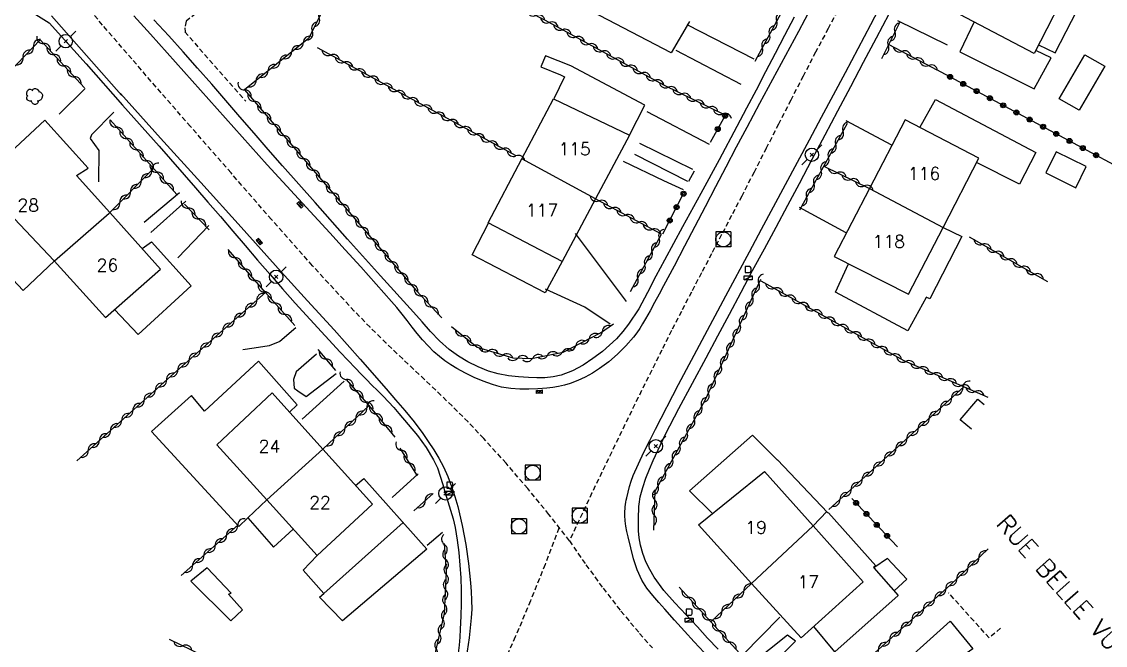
# Model space of a CAD drawing. Header units: millimetres. Extents: x 137000 to 138002, y 152999 to 154002.
# Drawn here: x 137328.6 to 137436.5, y 153796.7 to 153858.8 of the extents above; entities that cross this region are included whole.
import ezdxf
from ezdxf.enums import TextEntityAlignment as Align

# ---------------------------------------------------------------- set-up
doc = ezdxf.new("R2010")
doc.units = ezdxf.units.MM
doc.linetypes.add('DASHED', pattern=[0.75, 0.5, -0.25])
doc.layers.get('0').update_dxf_attribs({"linetype": 'CONTINUOUS'})
for name, color, linetype in [('W0001', 6, 'DASHED'), ('W0008', 7, 'CONTINUOUS'), ('W0014', 7, 'CONTINUOUS'), ('W0017', 7, 'CONTINUOUS'), ('W0101', 7, 'CONTINUOUS'), ('W0104', 1, 'CONTINUOUS'), ('W0112', 1, 'DASHED'), ('W0300', 7, 'CONTINUOUS'), ('W0310', 3, 'CONTINUOUS'), ('W0323', 7, 'CONTINUOUS'), ('W0401', 7, 'CONTINUOUS'), ('W0420', 7, 'CONTINUOUS'), ('W0438', 7, 'CONTINUOUS'), ('W0473', 7, 'CONTINUOUS'), ('W0989', 7, 'CONTINUOUS'), ('W0991', 7, 'CONTINUOUS'), ('W1102', 7, 'CONTINUOUS')]:
    doc.layers.add(name, color=color, linetype=linetype)
doc.styles.get("Standard").update_dxf_attribs({"font": 'romans.shx', "width": 0.85})

# ---------------------------------------------------------------- blocks, each defined once
blk = doc.blocks.new('T473')
for p, q in [((-0.166667, 0.166667), (0.166667, -0.166667)), ((-0.166667, -0.166667), (0.166667, 0.166667)), ((0.500001, 0.500001), (1.000002, 1.000002)), ((-1.000002, -1.000002), (-0.500001, -0.500001))]:
    blk.add_line(p, q)
blk.add_ellipse((0, 0), major_axis=(0.471405, 0.471405), ratio=1, start_param=5.4977871438, end_param=11.780972451)
blk = doc.blocks.new('T438')
for p, q in [((0.15, 1.1), (-0.3, 1.1)), ((-0.3, 1.1), (-0.3, 0.5)), ((-0.4, 0.2), (0.4, 0.2)), ((-0.4, -0.2), (-0.4, 0.2)), ((-0.3, 0.5), (0.15, 0.5)), ((0.3, 0.65), (0.3, 0.95)), ((0.4, 0.2), (0.4, -0.2))]:
    blk.add_line(p, q)
at = {"flags": 128}
for points in [[(-0.4, -0.2), (0.4, 0.2)], [(0.4, -0.2), (-0.4, -0.2)]]:
    blk.add_lwpolyline(points, dxfattribs=at)
for centre, major_axis, start_param, end_param in [((0.15, 0.95), (0.106, -0.106), 0.785398, 2.356194), ((0.15, 0.65), (0.106, 0.106), 3.926991, 5.497787)]:
    blk.add_ellipse(centre, major_axis=major_axis, ratio=1, start_param=start_param, end_param=end_param)
blk = doc.blocks.new('T420')
for p, q in [((0.75, 0.75), (-0.75, 0.75)), ((-0.75, 0.75), (-0.75, -0.75)), ((0.75, 0.75), (0.75, -0.75)), ((0.75, -0.75), (-0.75, -0.75))]:
    blk.add_line(p, q)
blk.add_ellipse((0, 0), major_axis=(-0.53, 0.53), ratio=1, start_param=3.926991, end_param=10.210176)
blk = doc.blocks.new('T300')
for p, q in [((-0.8, 0.51), (-0.86, 0.34)), ((-0.86, 0.34), (-0.86, 0.17)), ((-0.86, 0.17), (-0.74, 0.06)), ((-0.69, 0.63), (-0.8, 0.51)), ((-0.8, -0.06), (-0.74, 0.06)), ((-0.74, 0.06), (-0.69, 0.11)), ((-0.57, 0.69), (-0.69, 0.63)), ((-0.46, 0.69), (-0.57, 0.69)), ((-0.29, 0.63), (-0.46, 0.69)), ((-0.29, 0.63), (-0.17, 0.74)), ((-0.23, 0.57), (-0.29, 0.63)), ((-0.17, 0.74), (-0.06, 0.8)), ((-0.06, 0.8), (0.06, 0.8)), ((0.06, 0.8), (0.23, 0.74)), ((0.23, 0.74), (0.34, 0.63)), ((0.34, 0.63), (0.4, 0.51)), ((0.46, 0.46), (0.34, 0.46)), ((0.4, 0.51), (0.4, 0.46)), ((0.57, 0.4), (0.46, 0.46)), ((0.57, 0.4), (0.69, 0.29)), ((0.69, 0.29), (0.74, 0.17)), ((0.74, 0.06), (0.69, -0.17)), ((0.74, 0.17), (0.74, 0.06)), ((-0.8, -0.17), (-0.8, -0.06)), ((-0.8, -0.23), (-0.8, -0.17)), ((-0.74, -0.34), (-0.8, -0.23)), ((-0.69, -0.4), (-0.74, -0.34)), ((-0.51, -0.46), (-0.69, -0.4)), ((-0.4, -0.46), (-0.51, -0.46)), ((-0.4, -0.46), (-0.34, -0.46)), ((-0.34, -0.46), (-0.34, -0.4)), ((-0.34, -0.51), (-0.34, -0.46)), ((-0.29, -0.63), (-0.34, -0.51)), ((-0.17, -0.74), (-0.29, -0.63)), ((-0.06, -0.8), (-0.17, -0.74)), ((0.06, -0.8), (-0.06, -0.8)), ((0.17, -0.74), (0.06, -0.8)), ((0.23, -0.69), (0.17, -0.74)), ((0.29, -0.46), (0.23, -0.46)), ((0.29, -0.63), (0.23, -0.69)), ((0.46, -0.4), (0.29, -0.46)), ((0.34, -0.51), (0.29, -0.63)), ((0.34, -0.51), (0.34, -0.46)), ((0.57, -0.34), (0.46, -0.4)), ((0.63, -0.29), (0.57, -0.34)), ((0.69, -0.17), (0.63, -0.29))]:
    blk.add_line(p, q)
blk = doc.blocks.new('T401')
for p, q in [((-0.3, 0.3), (0, 0.3)), ((-0.3, -0.25), (-0.3, 0.3)), ((-0.3, 0.15), (0, 0.15)), ((-0.3, 0), (0, 0)), ((0, 0.3), (0, -0.25)), ((-0.3, -0.15), (0, -0.15)), ((-0.3, -0.25), (-0.3, -0.3)), ((-0.3, -0.3), (0, -0.3)), ((0, -0.3), (0, -0.25))]:
    blk.add_line(p, q)
blk = doc.blocks.new('t310o')
at = {"color": 0, "linetype": 'Continuous'}
for centre, start, end in [((-0.5, 0.38), 216.8699, 323.1304), ((0.5, -0.37), 36.8699, 143.1303)]:
    blk.add_arc(centre, 0.625, start, end, dxfattribs=at)
blk = doc.blocks.new('t323o')
at = {"color": 0, "linetype": 'Continuous'}
for radius in [0.25, 0.15]:
    blk.add_circle((0, 0), radius, dxfattribs=at)

msp = doc.modelspace()

# ---------------------------------------------------------------- linework, layer by layer
at = {"layer": 'W0001'}
for points in [[(137383.1, 153807.13), (137381.06, 153809.75), (137378.95, 153812.32), (137376.79, 153814.84), (137374.57, 153817.31), (137373.01, 153818.95), (137371.41, 153820.55), (137369.79, 153822.12), (137368.15, 153823.67), (137366.5, 153825.22), (137364.87, 153826.79), (137363.26, 153828.37), (137361.68, 153829.99), (137357.51, 153834.5), (137353.44, 153839.09), (137349.41, 153843.73), (137345.38, 153848.35), (137342.45, 153851.71), (137339.53, 153855.07), (137336.62, 153858.45), (137333.72, 153861.83)], [(137410.14, 153860.48), (137408.86, 153858.12), (137407.61, 153855.75), (137406.37, 153853.37), (137405.14, 153850.98), (137403.92, 153848.59), (137402.7, 153846.2), (137401.48, 153843.81), (137400.25, 153841.42), (137399.25, 153839.51), (137398.25, 153837.6), (137397.25, 153835.69), (137396.24, 153833.78), (137395.24, 153831.87), (137394.25, 153829.96), (137393.26, 153828.04), (137392.29, 153826.11), (137389.94, 153821.39), (137387.63, 153816.65), (137385.34, 153811.9), (137383.1, 153807.13)], [(137382.04, 153808.4), (137380.67, 153804.76), (137379.22, 153801.15), (137377.71, 153797.57), (137376.12, 153794.02)], [(137383.1, 153807.13), (137384.74, 153804.74), (137386.45, 153802.41), (137388.23, 153800.13), (137390.09, 153797.91), (137391.36, 153796.48)]]:
    msp.add_lwpolyline(points, dxfattribs=at)
at = {"layer": 'W0008'}
for points in [[(137407.18, 153860.21), (137405.89, 153857.82), (137404.6, 153855.43), (137403.31, 153853.03), (137402.03, 153850.64), (137400.75, 153848.24), (137399.71, 153846.28), (137398.68, 153844.31), (137397.65, 153842.34), (137396.62, 153840.37), (137395.59, 153838.4), (137394.55, 153836.44), (137393.52, 153834.47), (137392.47, 153832.51), (137392.03, 153831.68), (137391.58, 153830.84), (137391.13, 153830.01), (137390.66, 153829.2), (137390.38, 153828.73), (137390.1, 153828.26), (137389.8, 153827.81), (137389.47, 153827.38), (137388.7, 153826.52), (137387.88, 153825.71), (137387.01, 153824.95), (137386.09, 153824.26), (137385.4, 153823.81), (137384.68, 153823.41), (137383.94, 153823.07), (137383.18, 153822.77), (137382.61, 153822.6), (137382.02, 153822.47), (137381.43, 153822.38), (137380.84, 153822.31), (137379.95, 153822.24), (137379.05, 153822.21), (137378.15, 153822.23), (137377.26, 153822.29), (137376.79, 153822.35), (137376.33, 153822.43), (137375.88, 153822.54), (137375.43, 153822.67), (137374.52, 153823), (137373.62, 153823.38), (137372.75, 153823.8), (137371.9, 153824.27), (137371.3, 153824.64), (137370.71, 153825.04), (137370.15, 153825.48), (137369.61, 153825.94), (137369.03, 153826.52), (137368.47, 153827.13), (137367.95, 153827.76), (137367.43, 153828.4), (137366.93, 153829.04), (137366.43, 153829.69), (137365.92, 153830.33), (137365.39, 153830.95), (137363.87, 153832.67), (137362.33, 153834.38), (137360.78, 153836.08), (137359.23, 153837.77), (137357.67, 153839.46), (137356.11, 153841.14), (137354.56, 153842.84), (137353.02, 153844.54), (137351.35, 153846.39), (137349.69, 153848.24), (137348.03, 153850.1), (137346.37, 153851.96), (137344.71, 153853.82), (137343.05, 153855.67), (137341.39, 153857.53), (137339.72, 153859.38)], [(137396.52, 153796.01), (137395.53, 153797.07), (137394.54, 153798.14), (137393.57, 153799.22), (137392.61, 153800.32), (137392, 153801), (137391.39, 153801.69), (137390.81, 153802.41), (137390.32, 153803.2), (137389.84, 153804.23), (137389.49, 153805.32), (137389.21, 153806.42), (137388.95, 153807.51), (137388.83, 153808.04), (137388.73, 153808.57), (137388.66, 153809.1), (137388.62, 153809.64), (137388.62, 153809.86), (137388.63, 153810.08), (137388.64, 153810.3), (137388.66, 153810.52), (137388.69, 153810.74), (137388.72, 153810.96), (137388.76, 153811.18), (137388.8, 153811.39), (137388.93, 153811.96), (137389.08, 153812.52), (137389.26, 153813.07), (137389.46, 153813.61), (137389.96, 153814.8), (137390.52, 153815.95), (137391.1, 153817.1), (137391.68, 153818.24), (137393.97, 153822.68), (137396.31, 153827.09), (137398.67, 153831.49), (137401.02, 153835.89), (137402.21, 153838.13), (137403.41, 153840.36), (137404.6, 153842.58), (137405.8, 153844.81), (137406.99, 153847.04), (137408.19, 153849.27), (137409.38, 153851.5), (137410.57, 153853.73), (137411.83, 153856.11), (137413.09, 153858.49), (137414.34, 153860.87)], [(137331.54, 153859.35), (137338.52, 153851.48)], [(137338.39, 153851.62), (137342.4, 153847.2), (137346.41, 153842.77), (137350.41, 153838.34), (137354.41, 153833.9), (137357.03, 153831.01), (137359.66, 153828.12), (137362.28, 153825.21), (137364.85, 153822.26), (137365.79, 153821.17), (137366.72, 153820.08), (137367.63, 153818.96), (137368.49, 153817.81), (137369.05, 153817.01), (137369.59, 153816.19), (137370.1, 153815.35), (137370.56, 153814.48), (137370.99, 153813.52), (137371.37, 153812.54), (137371.7, 153811.54), (137371.99, 153810.53), (137372.43, 153808.66), (137372.77, 153806.77), (137373.04, 153804.87), (137373.24, 153802.96), (137373.31, 153802.09), (137373.36, 153801.21), (137373.37, 153800.34), (137373.32, 153799.46), (137373.12, 153797.47), (137372.83, 153795.48)]]:
    msp.add_lwpolyline(points, dxfattribs=at)
at = {"layer": 'W0014'}
for points in [[(137323.18, 153863.68), (137324.15, 153863.09), (137325.11, 153862.5), (137326.07, 153861.91), (137327.03, 153861.32), (137328.1, 153860.66), (137329.17, 153860), (137330.24, 153859.34), (137331.31, 153858.68)], [(137405.46, 153859.23), (137404.52, 153857.42), (137403.58, 153855.6), (137402.63, 153853.79), (137401.69, 153851.98), (137400.74, 153850.17), (137399.78, 153848.36), (137397.99, 153845.02), (137396.19, 153841.7), (137394.37, 153838.38), (137392.55, 153835.06), (137391.7, 153833.45), (137390.88, 153831.82), (137390, 153830.21), (137388.98, 153828.68), (137388.4, 153827.94), (137387.78, 153827.24), (137387.1, 153826.59), (137386.39, 153825.98), (137385.44, 153825.27), (137384.45, 153824.61), (137383.4, 153824.05), (137382.28, 153823.61), (137381.48, 153823.43), (137380.66, 153823.36), (137379.84, 153823.35), (137379.03, 153823.38), (137378.02, 153823.44), (137377.02, 153823.55), (137376.02, 153823.73), (137375.05, 153824.01), (137374, 153824.43), (137373, 153824.93), (137372.05, 153825.51), (137371.14, 153826.16), (137370.16, 153827.01), (137369.28, 153827.95), (137368.43, 153828.92), (137367.58, 153829.87), (137364.28, 153833.48), (137361.02, 153837.13), (137357.78, 153840.79), (137354.54, 153844.45), (137353.12, 153846.06), (137351.71, 153847.68), (137350.3, 153849.31), (137348.9, 153850.93), (137347.49, 153852.55), (137346.07, 153854.17), (137344.65, 153855.77), (137343.21, 153857.37), (137341.73, 153858.98)], [(137397.89, 153796.34), (137396.86, 153797.45), (137395.85, 153798.57), (137394.73, 153799.76), (137393.59, 153800.94), (137392.5, 153802.17), (137391.54, 153803.51), (137391.1, 153804.26), (137390.72, 153805.05), (137390.4, 153805.86), (137390.16, 153806.7), (137390.03, 153807.41), (137389.98, 153808.13), (137389.98, 153808.85), (137389.99, 153809.57), (137389.99, 153809.81), (137390, 153810.05), (137390, 153810.29), (137390.02, 153810.54), (137390.04, 153810.78), (137390.06, 153811.02), (137390.1, 153811.26), (137390.14, 153811.5), (137390.39, 153812.43), (137390.71, 153813.35), (137391.07, 153814.24), (137391.45, 153815.13), (137392.66, 153817.74), (137393.99, 153820.29), (137395.36, 153822.82), (137396.71, 153825.35), (137397.86, 153827.52), (137399.02, 153829.69), (137400.18, 153831.86), (137401.34, 153834.02), (137402.51, 153836.18), (137403.67, 153838.35), (137404.84, 153840.51), (137405.99, 153842.68), (137407.28, 153845.09), (137408.55, 153847.51), (137409.83, 153849.92), (137411.11, 153852.33), (137412.38, 153854.75), (137413.66, 153857.16), (137414.93, 153859.57)], [(137331.31, 153858.68), (137334.97, 153854.59), (137338.61, 153850.49), (137342.25, 153846.38), (137345.87, 153842.26), (137347.11, 153840.82), (137348.35, 153839.39), (137349.58, 153837.95), (137350.82, 153836.5), (137352.05, 153835.06), (137353.29, 153833.63), (137354.54, 153832.2), (137355.8, 153830.78), (137357.28, 153829.14), (137358.78, 153827.51), (137360.29, 153825.9), (137361.8, 153824.29), (137362.34, 153823.73), (137362.89, 153823.17), (137363.44, 153822.62), (137363.99, 153822.07), (137364.54, 153821.52), (137365.08, 153820.96), (137365.61, 153820.38), (137366.13, 153819.8), (137367.06, 153818.7), (137367.97, 153817.59), (137368.83, 153816.42), (137369.58, 153815.18), (137369.95, 153814.39), (137370.23, 153813.57), (137370.48, 153812.74), (137370.73, 153811.91), (137371, 153811.05), (137371.27, 153810.19), (137371.51, 153809.32), (137371.71, 153808.44), (137371.92, 153807.2), (137372.08, 153805.95), (137372.2, 153804.7), (137372.28, 153803.44), (137372.32, 153802.17), (137372.32, 153800.89), (137372.29, 153799.62), (137372.23, 153798.34), (137372.18, 153797.54), (137372.12, 153796.75), (137372.02, 153795.95)]]:
    msp.add_lwpolyline(points, dxfattribs=at)
at = {"layer": 'W0017'}
for points in [[(137401.48, 153855.06), (137394.82, 153858.46)], [(137420.73, 153856.43), (137415.8, 153858.88)], [(137400.21, 153852.53), (137393.74, 153855.9)], [(137334.88, 153852.12), (137332.29, 153849.58)], [(137337.75, 153849.77), (137335.51, 153847.54), (137335.39, 153847.15), (137336.24, 153845.96), (137336.2, 153842.85)], [(137397.03, 153846.57), (137390.84, 153849.8)], [(137415.2, 153846.49), (137410.65, 153848.9)], [(137395.39, 153844.07), (137390.12, 153846.65)], [(137394.89, 153842.89), (137389.61, 153845.57)], [(137394.46, 153842.06), (137392.51, 153842.94), (137388.48, 153844.87)], [(137344.27, 153841.74), (137340.76, 153838.79)], [(137344.91, 153840.93), (137341.41, 153837.79)], [(137410.65, 153837.76), (137406.02, 153840.3)], [(137344.11, 153835.28), (137347.19, 153838.49)], [(137388.79, 153830.93), (137383.7, 153837.71)], [(137387.16, 153828.69), (137384.62, 153830.39), (137380.72, 153832.16)], [(137355.86, 153828.31), (137354.26, 153826.96), (137353.2, 153826.53), (137351.71, 153826.29), (137350.58, 153826.14)], [(137357.92, 153825.71), (137355.88, 153823.95), (137355.64, 153823.18), (137355.71, 153822.31), (137356.05, 153822.06), (137356.89, 153821.5)], [(137356.89, 153821.5), (137359.89, 153823.76)], [(137360.66, 153823.02), (137356.5, 153819.22)], [(137368.04, 153813.8), (137365.46, 153811.43)], [(137368.92, 153806.7), (137370.46, 153807.98)], [(137400.36, 153795.78), (137404.03, 153799.52)], [(137402.3, 153793.79), (137405.61, 153797.14), (137404.8, 153797.73), (137401.24, 153794.89)]]:
    msp.add_lwpolyline(points, dxfattribs=at)
at = {"layer": 'W0101'}
for points in [[(137429.38, 153855.63), (137421.98, 153859.51), (137425.61, 153866.58)], [(137433.19, 153863.09), (137429.38, 153855.63)], [(137378.35, 153845.12), (137381.52, 153851.11), (137389.08, 153847.48)], [(137337.34, 153839.78), (137334.02, 153843.48), (137335.2, 153844.22), (137330.87, 153848.99), (137320.56, 153839.39), (137323.32, 153836.42), (137324.16, 153836.83), (137328.73, 153832.05), (137331.82, 153835)], [(137416.53, 153849.03), (137412.96, 153842.18)], [(137420.3, 153838.31), (137423.86, 153845.2), (137416.53, 153849.03)], [(137389.08, 153847.48), (137385.7, 153841.14)], [(137385.7, 153841.14), (137382.38, 153834.91), (137375, 153838.78), (137378.35, 153845.12)], [(137412.96, 153842.18), (137409.44, 153835.43), (137416.87, 153831.66), (137420.3, 153838.31)], [(137342.38, 153834.17), (137337.34, 153839.78)], [(137331.82, 153835), (137331.79, 153834.97), (137336.91, 153829.35), (137342.38, 153834.17)], [(137358.56, 153816.24), (137353.52, 153821.84), (137348.01, 153816.68), (137352.96, 153811.22)], [(137363.5, 153810.77), (137358.56, 153816.24)], [(137401.24, 153802.88), (137395.95, 153808.71), (137402.51, 153814.04), (137407.36, 153808.61)], [(137352.96, 153811.22), (137357.99, 153805.66), (137363.5, 153810.77)], [(137407.36, 153808.61), (137412.34, 153803.04), (137406.16, 153797.46)], [(137406.16, 153797.46), (137401.24, 153802.88)]]:
    msp.add_lwpolyline(points, dxfattribs=at)
at = {"layer": 'W0104'}
for points in [[(137395.04, 153858.79), (137393.24, 153855.68), (137382.97, 153861.05), (137387.94, 153870.63), (137385.11, 153871.98), (137388.28, 153877.92), (137389.66, 153877.24), (137391.21, 153880.42), (137403.16, 153874.3), (137401.68, 153871.45)], [(137429.81, 153856.48), (137431.45, 153855.68), (137434.19, 153861), (137432.46, 153861.68)], [(137423.39, 153858.77), (137421.98, 153855.79), (137429.37, 153852.11), (137431.06, 153855.17), (137429.53, 153855.93)], [(137389.08, 153847.48), (137390.62, 153850.49), (137383.24, 153854.4), (137380.72, 153855.4), (137380.26, 153854.3), (137382.22, 153853.51), (137382.61, 153853.28), (137381.54, 153851.09)], [(137418, 153848.26), (137419.56, 153851.05), (137429.52, 153845.76), (137427.91, 153842.63), (137423.64, 153844.77)], [(137331.79, 153834.97), (137327.24, 153839.81), (137324.16, 153836.83)], [(137382.38, 153834.91), (137380.67, 153831.81), (137373.41, 153835.59), (137375.05, 153838.75)], [(137420.3, 153838.31), (137422.17, 153837.4), (137418.98, 153831.2), (137418.61, 153831.37), (137418.61, 153831.34), (137416.8, 153828.02), (137409.58, 153831.86), (137410.88, 153834.7)], [(137340.55, 153836.21), (137341.5, 153836.87), (137345.45, 153832.49), (137340.15, 153827.65), (137337.82, 153830.15)], [(137355.23, 153819.94), (137355.98, 153820.66), (137352.15, 153824.99), (137346.77, 153820.02), (137345.46, 153821.58), (137341.5, 153818.01), (137350.19, 153808.55), (137351.08, 153809.43), (137353.64, 153806.5), (137355.6, 153808.3)], [(137423.12, 153818.22), (137421.99, 153819.18), (137423.75, 153821.23), (137424.39, 153820.68)], [(137397.34, 153809.84), (137395.06, 153812.11), (137401.33, 153817.65), (137403.8, 153815.14), (137403.83, 153815.17), (137408.8, 153809.95), (137408.88, 153809.92), (137413.59, 153804.63), (137413.38, 153804.47), (137413.4, 153804.44), (137415.84, 153801.67), (137409.53, 153796.08), (137407.44, 153798.61)], [(137361.81, 153812.64), (137362.62, 153813.32), (137368.91, 153806.3), (137360.52, 153799.17), (137358.22, 153801.52), (137358.64, 153801.9), (137356.58, 153804.22), (137357.99, 153805.66)], [(137351.08, 153809.43), (137352.96, 153811.22)], [(137407.36, 153808.61), (137408.71, 153810.05)], [(137358.64, 153801.9), (137366.54, 153808.95)], [(137415.43, 153802.14), (137416.68, 153803.31), (137414.78, 153805.36), (137413.4, 153804.44)], [(137347.02, 153804.43), (137345.42, 153803.12), (137349.38, 153799.16), (137350.54, 153800.26), (137349.17, 153801.81), (137349.41, 153801.92)], [(137349.41, 153801.92), (137347.02, 153804.43)], [(137416.89, 153791.21), (137414.74, 153793.5), (137420.99, 153799.12), (137423.25, 153796.37), (137421.92, 153795.44)]]:
    msp.add_lwpolyline(points, dxfattribs=at)
for points in [[(137436.39, 153854.35), (137433.84, 153849.98), (137431.87, 153851.12), (137434.41, 153855.5)], [(137434.54, 153844.36), (137431.55, 153845.83), (137430.52, 153843.73), (137433.5, 153842.25)]]:
    msp.add_lwpolyline(points, close=True, dxfattribs=at)
at = {"layer": 'W0112'}
for points in [[(137347.67, 153860.98), (137344.94, 153858.83), (137344.82, 153858.17), (137344.83, 153857.77)], [(137344.8, 153857.77), (137350.87, 153850.86)], [(137426.02, 153798.44), (137424.88, 153797.46), (137420.85, 153801.95)]]:
    msp.add_lwpolyline(points, dxfattribs=at)
at = {"layer": 'W0310'}
for points in [[(137365.2, 153872.82), (137362.48, 153867.72), (137357.11, 153857.1), (137350.74, 153852)], [(137401.59, 153854.86), (137408.33, 153867.32)], [(137398.59, 153849.48), (137392.51, 153852.48), (137380.73, 153858.91), (137375.76, 153861.46)], [(137415.98, 153858.73), (137414.18, 153855.07)], [(137330.4, 153856.99), (137319.74, 153845.9), (137312.69, 153839.64), (137311.5, 153838.51)], [(137334.82, 153852.2), (137330.4, 153856.99)], [(137377.8, 153845.42), (137358.02, 153856.19)], [(137414.89, 153856.51), (137419.67, 153854)], [(137350.74, 153852), (137367.84, 153832.02), (137370.38, 153829.3)], [(137344.02, 153841.59), (137337.37, 153849)], [(137410.75, 153848.65), (137405.99, 153840.02)], [(137341.7, 153844.18), (137337.29, 153839.73)], [(137408.41, 153844.41), (137412.96, 153842.18)], [(137389.19, 153831.95), (137392.25, 153837.63), (137385.78, 153841.1)], [(137347.24, 153838.08), (137344.77, 153840.63)], [(137422.9, 153837.37), (137430.71, 153832.92)], [(137355.77, 153828.56), (137352.83, 153831.83), (137349.11, 153836.12)], [(137391.49, 153808.19), (137391.63, 153812.08), (137396.64, 153821.19), (137402.15, 153833.16)], [(137402.17, 153832.98), (137416.39, 153825.06), (137424.77, 153821.41)], [(137352.83, 153831.83), (137343.4, 153823.51), (137334.07, 153815.1)], [(137371.35, 153828.46), (137373.91, 153826.39), (137377.46, 153825.32), (137379.31, 153825.28), (137382.49, 153825.9), (137386.2, 153827.83), (137387.48, 153828.72)], [(137359.83, 153824.08), (137358.07, 153826.16)], [(137365.75, 153817.45), (137363.17, 153820.59), (137360.91, 153823.19)], [(137422.38, 153822.45), (137408.92, 153810.24)], [(137363.17, 153820.59), (137358.56, 153816.24)], [(137367.98, 153813.58), (137366.26, 153816.33)], [(137369.52, 153811.83), (137367.62, 153810.11)], [(137350.08, 153808.67), (137344.46, 153803.67)], [(137366.57, 153786.41), (137369.13, 153793.27), (137370.65, 153799.9), (137370.86, 153804.05), (137370.66, 153806.86)], [(137406.07, 153789.31), (137421.03, 153802.75), (137424.8, 153806.33)], [(137400.04, 153795.94), (137394.04, 153802.52)], [(137401.24, 153802.88), (137397.18, 153799.07)], [(137343.26, 153797.33), (137353.1, 153792.58), (137353.16, 153792.55), (137366.57, 153786.41), (137366.54, 153786.47), (137364.92, 153783.43)]]:
    msp.add_lwpolyline(points, dxfattribs=at)
at = {"layer": 'W0323'}
for points in [[(137452.71, 153836.29), (137419.67, 153854)], [(137397.14, 153846.79), (137398.64, 153849.48)], [(137395, 153842.91), (137395.54, 153843.95)], [(137392.4, 153837.66), (137394.47, 153841.69)], [(137415.75, 153806.52), (137411.23, 153811.34)]]:
    msp.add_lwpolyline(points, dxfattribs=at)
at = {"layer": 'W1102'}
for points in [[(137385.7, 153841.14), (137378.35, 153845.12)], [(137412.96, 153842.18), (137420.3, 153838.31)], [(137331.82, 153835), (137337.29, 153839.73)], [(137352.96, 153811.22), (137358.56, 153816.24)], [(137401.24, 153802.88), (137407.36, 153808.61)]]:
    msp.add_lwpolyline(points, dxfattribs=at)

# ---------------------------------------------------------------- block references
at = {"layer": 'W0300'}
msp.add_blockref('T300', (137329.89, 153851.34), dxfattribs=at)
at = {"layer": 'W0310'}
for p, rotation in [((137358.17, 153859.19), 243.1808672089946), ((137379.76, 153859.4), 152.7552959366913), ((137381.09, 153858.71), 151.3949930503015), ((137403.73, 153858.82), 61.6036138938229), ((137357.49, 153857.85), 243.1808672089946), ((137382.4, 153857.99), 151.3949930503015), ((137403.02, 153857.5), 61.6036138938229), ((137415.5, 153857.76), 243.7799110337399), ((137329.74, 153856.3), 226.1221666860782), ((137330.75, 153856.61), 132.6487458491656), ((137356.6, 153856.69), 218.6203226740427), ((137383.72, 153857.27), 151.3949930503015), ((137385.04, 153856.55), 151.3949930503015), ((137402.3, 153856.18), 61.6036138938229), ((137414.84, 153856.41), 243.7799110337399), ((137328.7, 153855.22), 226.1221666860782), ((137331.77, 153855.51), 132.6487458491656), ((137355.43, 153855.75), 218.6203226740427), ((137359.33, 153855.47), 151.4301419411711), ((137386.35, 153855.84), 151.3949930503015), ((137416.22, 153855.82), 332.3056934165131), ((137332.78, 153854.4), 132.6487458491656), ((137354.26, 153854.81), 218.6203226740427), ((137360.65, 153854.75), 151.4301419411711), ((137387.67, 153855.12), 151.3949930503015), ((137388.99, 153854.4), 151.3949930503015), ((137417.54, 153855.12), 332.3056934165131), ((137418.87, 153854.42), 332.3056934165131), ((137333.8, 153853.3), 132.6487458491656), ((137351.91, 153852.94), 218.6203226740427), ((137353.08, 153853.88), 218.6203226740427), ((137361.97, 153854.04), 151.4301419411711), ((137363.29, 153853.32), 151.4301419411711), ((137390.3, 153853.68), 151.3949930503015), ((137350.76, 153851.99), 310.563724112299), ((137364.6, 153852.6), 151.4301419411711), ((137391.62, 153852.96), 151.3949930503015), ((137392.95, 153852.26), 153.7860585221849), ((137351.73, 153850.85), 310.563724112299), ((137365.92, 153851.88), 151.4301419411711), ((137367.24, 153851.17), 151.4301419411711), ((137394.29, 153851.6), 153.7860585221849), ((137395.64, 153850.94), 153.7860585221849), ((137352.71, 153849.71), 310.563724112299), ((137368.55, 153850.45), 151.4301419411711), ((137396.99, 153850.28), 153.7860585221849), ((137353.68, 153848.57), 310.563724112299), ((137369.87, 153849.73), 151.4301419411711), ((137371.19, 153849.01), 151.4301419411711), ((137398.33, 153849.61), 153.7860585221849), ((137338.01, 153848.28), 131.9401863781985), ((137354.66, 153847.43), 310.563724112299), ((137372.51, 153848.3), 151.4301419411711), ((137410.34, 153847.9), 241.1074505260544), ((137339.01, 153847.17), 131.9401863781985), ((137373.82, 153847.58), 151.4301419411711), ((137375.14, 153846.86), 151.4301419411711), ((137409.61, 153846.59), 241.1074505260544), ((137340.01, 153846.05), 131.9401863781985), ((137355.63, 153846.29), 310.563724112299), ((137376.46, 153846.15), 151.4301419411711), ((137408.89, 153845.27), 241.1074505260544), ((137341.02, 153844.94), 131.9401863781985), ((137356.61, 153845.15), 310.563724112299), ((137377.78, 153845.43), 151.4301419411711), ((137341.51, 153843.99), 225.232855803513), ((137342.02, 153843.82), 131.9401863781985), ((137357.58, 153844.01), 310.563724112299), ((137408.16, 153843.96), 241.1074505260544), ((137409.76, 153843.75), 333.9157766740154), ((137340.46, 153842.93), 225.232855803513), ((137343.02, 153842.7), 131.9401863781985), ((137358.56, 153842.87), 310.563724112299), ((137407.44, 153842.65), 241.1074505260544), ((137411.1, 153843.09), 333.9157766740154), ((137412.45, 153842.43), 333.9157766740154), ((137339.4, 153841.86), 225.232855803513), ((137359.54, 153841.73), 310.563724112299), ((137406.71, 153841.33), 241.1074505260544), ((137338.34, 153840.8), 225.232855803513), ((137345.15, 153840.24), 133.9604498898605), ((137360.51, 153840.59), 310.563724112299), ((137386.04, 153840.96), 151.8113337247073), ((137387.37, 153840.25), 151.8113337247073), ((137346.2, 153839.16), 133.9604498898605), ((137361.49, 153839.45), 310.563724112299), ((137388.69, 153839.54), 151.8113337247073), ((137362.46, 153838.31), 310.563724112299), ((137390.01, 153838.83), 151.8113337247073), ((137391.33, 153838.12), 151.8113337247073), ((137363.44, 153837.17), 310.563724112299), ((137392.04, 153837.23), 61.65235341881441), ((137364.41, 153836.03), 310.563724112299), ((137391.32, 153835.91), 61.65235341881441), ((137424.21, 153836.63), 330.3384666832981), ((137425.51, 153835.88), 330.3384666832981), ((137349.82, 153835.3), 130.9286204700844), ((137365.39, 153834.89), 310.563724112299), ((137390.61, 153834.59), 61.65235341881441), ((137426.81, 153835.14), 330.3384666832981), ((137350.8, 153834.17), 130.9286204700844), ((137366.36, 153833.75), 310.563724112299), ((137428.12, 153834.4), 330.3384666832981), ((137429.42, 153833.66), 330.3384666832981), ((137351.78, 153833.04), 130.9286204700844), ((137367.34, 153832.61), 310.563724112299), ((137389.9, 153833.27), 61.65235341881441), ((137401.96, 153832.74), 65.27164586998514), ((137352.77, 153831.9), 130.9286204700844), ((137368.34, 153831.49), 312.8555412467397), ((137401.33, 153831.37), 65.27164586998514), ((137403.49, 153832.25), 330.8896550693895), ((137404.8, 153831.52), 330.8896550693895), ((137351.98, 153831.08), 221.4057814797216), ((137353.77, 153830.79), 131.9610884785059), ((137369.36, 153830.39), 312.8555412467397), ((137406.11, 153830.79), 330.8896550693895), ((137350.85, 153830.08), 221.4057814797216), ((137354.77, 153829.67), 131.9610884785059), ((137400.71, 153830.01), 65.27164586998514), ((137407.42, 153830.06), 330.8896550693895), ((137408.73, 153829.33), 330.8896550693895), ((137348.6, 153828.1), 221.4057814797216), ((137349.73, 153829.09), 221.4057814797216), ((137400.08, 153828.65), 65.27164586998514), ((137410.04, 153828.6), 330.8896550693895), ((137347.48, 153827.11), 221.4057814797216), ((137372.51, 153827.52), 321.0360365169221), ((137385.06, 153827.24), 27.61358853311404), ((137386.38, 153827.96), 34.58397169260915), ((137399.45, 153827.29), 65.27164586998514), ((137411.35, 153827.87), 330.8896550693895), ((137412.66, 153827.14), 330.8896550693895), ((137346.35, 153826.12), 221.4057814797216), ((137373.68, 153826.58), 321.0360365169221), ((137383.73, 153826.55), 27.61358853311404), ((137398.82, 153825.92), 65.27164586998514), ((137413.97, 153826.41), 330.8896550693895), ((137345.23, 153825.12), 221.4057814797216), ((137358.86, 153825.22), 130.343720668686), ((137375.06, 153826.04), 343.1545670112363), ((137376.5, 153825.61), 343.1545670112363), ((137379.45, 153825.31), 10.99100959895823), ((137380.92, 153825.59), 10.99100959895823), ((137382.39, 153825.88), 10.99100959895823), ((137415.28, 153825.68), 330.8896550693895), ((137344.1, 153824.13), 221.4057814797216), ((137377.95, 153825.31), 358.8833855330537), ((137398.2, 153824.56), 65.27164586998514), ((137416.6, 153824.97), 336.4332995685161), ((137417.98, 153824.37), 336.4332995685161), ((137342.98, 153823.13), 222.0244409765939), ((137360.92, 153823.19), 130.946260809901), ((137397.57, 153823.2), 65.27164586998514), ((137419.35, 153823.77), 336.4332995685161), ((137420.73, 153823.17), 336.4332995685161), ((137341.87, 153822.13), 222.0244409765939), ((137361.9, 153822.06), 130.946260809901), ((137396.94, 153821.84), 65.27164586998514), ((137422.1, 153822.57), 336.4332995685161), ((137422.25, 153822.33), 222.2020314231967), ((137423.47, 153821.97), 336.4332995685161), ((137340.75, 153821.13), 222.0244409765939), ((137362.88, 153820.92), 130.946260809901), ((137396.26, 153820.5), 61.18147927961617), ((137421.14, 153821.32), 222.2020314231967), ((137339.64, 153820.12), 222.0244409765939), ((137362.92, 153820.36), 223.3951914616898), ((137363.84, 153819.77), 129.4084422445558), ((137420.03, 153820.32), 222.2020314231967), ((137338.52, 153819.12), 222.0244409765939), ((137361.83, 153819.33), 223.3951914616898), ((137364.8, 153818.61), 129.4084422445558), ((137395.54, 153819.18), 61.18147927961617), ((137418.92, 153819.31), 222.2020314231967), ((137337.41, 153818.11), 222.0244409765939), ((137359.65, 153817.27), 223.3951914616898), ((137360.74, 153818.3), 223.3951914616898), ((137394.82, 153817.87), 61.18147927961617), ((137416.69, 153817.29), 222.2020314231967), ((137417.81, 153818.3), 222.2020314231967), ((137336.29, 153817.11), 222.0244409765939), ((137366.38, 153816.13), 122.0466261138222), ((137394.09, 153816.56), 61.18147927961617), ((137415.58, 153816.28), 222.2020314231967), ((137335.18, 153816.11), 222.0244409765939), ((137393.37, 153815.24), 61.18147927961617), ((137414.47, 153815.28), 222.2020314231967), ((137367.18, 153814.85), 122.0466261138222), ((137392.65, 153813.93), 61.18147927961617), ((137413.36, 153814.27), 222.2020314231967), ((137412.25, 153813.26), 222.2020314231967), ((137391.93, 153812.61), 61.18147927961617), ((137411.14, 153812.25), 222.2020314231967), ((137368.73, 153811.11), 222.083293453918), ((137391.6, 153811.19), 87.94041770412029), ((137410.03, 153811.25), 222.2020314231967), ((137391.55, 153809.69), 87.94041770412029), ((137350.07, 153808.65), 221.618462330702), ((137348.95, 153807.66), 221.618462330702), ((137347.83, 153806.66), 221.618462330702), ((137370.66, 153806.77), 94.12759170269405), ((137346.7, 153805.66), 221.618462330702), ((137370.77, 153805.27), 94.12759170269405), ((137423.85, 153805.43), 43.47698505980276), ((137345.58, 153804.67), 221.618462330702), ((137422.76, 153804.4), 43.47698505980276), ((137370.84, 153803.77), 87.09009555014084), ((137421.67, 153803.37), 43.47698505980276), ((137370.77, 153802.27), 87.09009555014084), ((137400.47, 153802.15), 223.1941713712423), ((137420.57, 153802.35), 41.9584105392019), ((137394.98, 153801.48), 132.3887649413169), ((137399.37, 153801.12), 223.1941713712423), ((137419.46, 153801.34), 41.9584105392019), ((137370.69, 153800.78), 87.09009555014084), ((137396, 153800.37), 132.3887649413169), ((137398.28, 153800.1), 223.1941713712423), ((137418.34, 153800.34), 41.9584105392019), ((137370.51, 153799.29), 77.12100701218318), ((137397.01, 153799.26), 132.3887649413169), ((137417.23, 153799.34), 41.9584105392019), ((137370.18, 153797.83), 77.12100701218318), ((137398.02, 153798.16), 132.3887649413169), ((137416.11, 153798.33), 41.9584105392019), ((137399.03, 153797.05), 132.3887649413169), ((137415, 153797.33), 41.9584105392019), ((137344.61, 153796.68), 334.2567866912372), ((137369.84, 153796.37), 77.12100701218318), ((137413.88, 153796.33), 41.9584105392019)]:
    msp.add_blockref('t310o', p, dxfattribs=dict(at, rotation=rotation))
at = {"layer": 'W0323'}
for p, rotation in [((137420.99, 153853.29), 151.8023544129922), ((137422.31, 153852.59), 151.8023544129922), ((137423.64, 153851.88), 151.8023544129922), ((137424.96, 153851.17), 151.8023544129922), ((137426.28, 153850.46), 151.8023544129922), ((137398.6, 153849.41), 60.97605753637237), ((137427.6, 153849.75), 151.8023544129922), ((137397.87, 153848.1), 60.97605753637237), ((137428.92, 153849.04), 151.8023544129922), ((137430.25, 153848.33), 151.8023544129922), ((137431.57, 153847.62), 151.8023544129922), ((137432.89, 153846.92), 151.8023544129922), ((137434.21, 153846.21), 151.8023544129922), ((137435.53, 153845.5), 151.8023544129922), ((137394.46, 153841.66), 62.71673908327596), ((137393.77, 153840.33), 62.71673908327596), ((137393.08, 153839), 62.71673908327596), ((137411.64, 153810.9), 133.1919054209707), ((137412.67, 153809.8), 133.1919054209707), ((137413.7, 153808.71), 133.1919054209707), ((137414.72, 153807.62), 133.1919054209707)]:
    msp.add_blockref('t323o', p, dxfattribs=dict(at, rotation=rotation))
at = {"layer": 'W0401'}
for p, rotation in [((137356.4, 153840.66), 42.63982278172309), ((137352.11, 153836.79), 222.0315857847115), ((137380.11, 153822.09), 93.68412139278952)]:
    msp.add_blockref('T401', p, dxfattribs=dict(at, rotation=rotation))
at = {"layer": 'W0420'}
for p in [(137398.42, 153837.12), (137379.43, 153813.9), (137384.13, 153809.64), (137378.07, 153808.56)]:
    msp.add_blockref('T420', p, dxfattribs=at)
at = {"layer": 'W0438'}
for p in [(137400.88, 153833.31), (137371.2, 153811.86), (137395.02, 153799.23)]:
    msp.add_blockref('T438', p, dxfattribs=at)
at = {"layer": 'W0473'}
for p in [(137332.95, 153856.84), (137407.24, 153845.54), (137353.9, 153833.39), (137391.7, 153816.54), (137370.76, 153811.84)]:
    msp.add_blockref('T473', p, dxfattribs=at)

# ---------------------------------------------------------------- texts
at = {"layer": 'W0989'}
msp.add_text('RUE BELLE VUE   ', height=1.75, rotation=311.6331, dxfattribs=at).set_placement((137425.5, 153808.76))
at = {"layer": 'W0991'}
for s, p in [('115', (137383.62, 153846.12)), ('116', (137418.4, 153843.67)), ('28', (137329.22, 153840.52)), ('117', (137380.38, 153840.02)), ('118', (137414.9, 153836.92)), ('26', (137337.1, 153834.56)), ('24', (137353.23, 153816.53)), ('22', (137358.27, 153810.95)), ('19', (137401.69, 153808.46)), ('17', (137406.87, 153803.04))]:
    msp.add_text(s, height=1.25, dxfattribs=at).set_placement(p, align=Align.MIDDLE_CENTER)

doc.saveas('drawing.dxf')
